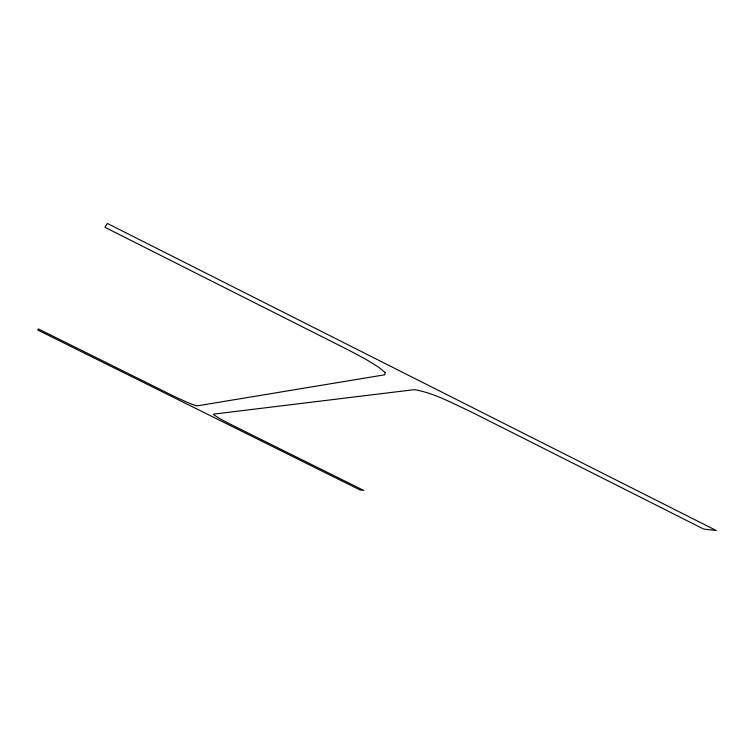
<?xml version="1.0" encoding="UTF-8"?>
<svg xmlns="http://www.w3.org/2000/svg" width="754" height="754" viewBox="0 0 754 754"><rect width="100%" height="100%" fill="white"/><g stroke="black" fill="none" stroke-linecap="round" stroke-linejoin="round"><path stroke-width="1.13" d="M385.077 372.467L384.879 374.776L197.19 405.869A27.955 1.706 26.1 0 1 169.707 394.116L38.388 328.933L37.7 329.988L360.092 489.987L363.673 490.392L235.248 426.651A27.823 1.697 26 0 1 213.768 414.106L414.389 389.639C433.993 392.928 451.693 402.985 469.619 411.1L703.755 529.101L716.3 530.533L107.417 223.467L104.919 227.284L348.979 350.29L365.709 359.215L378.385 367.019L385.077 372.467"/></g></svg>
